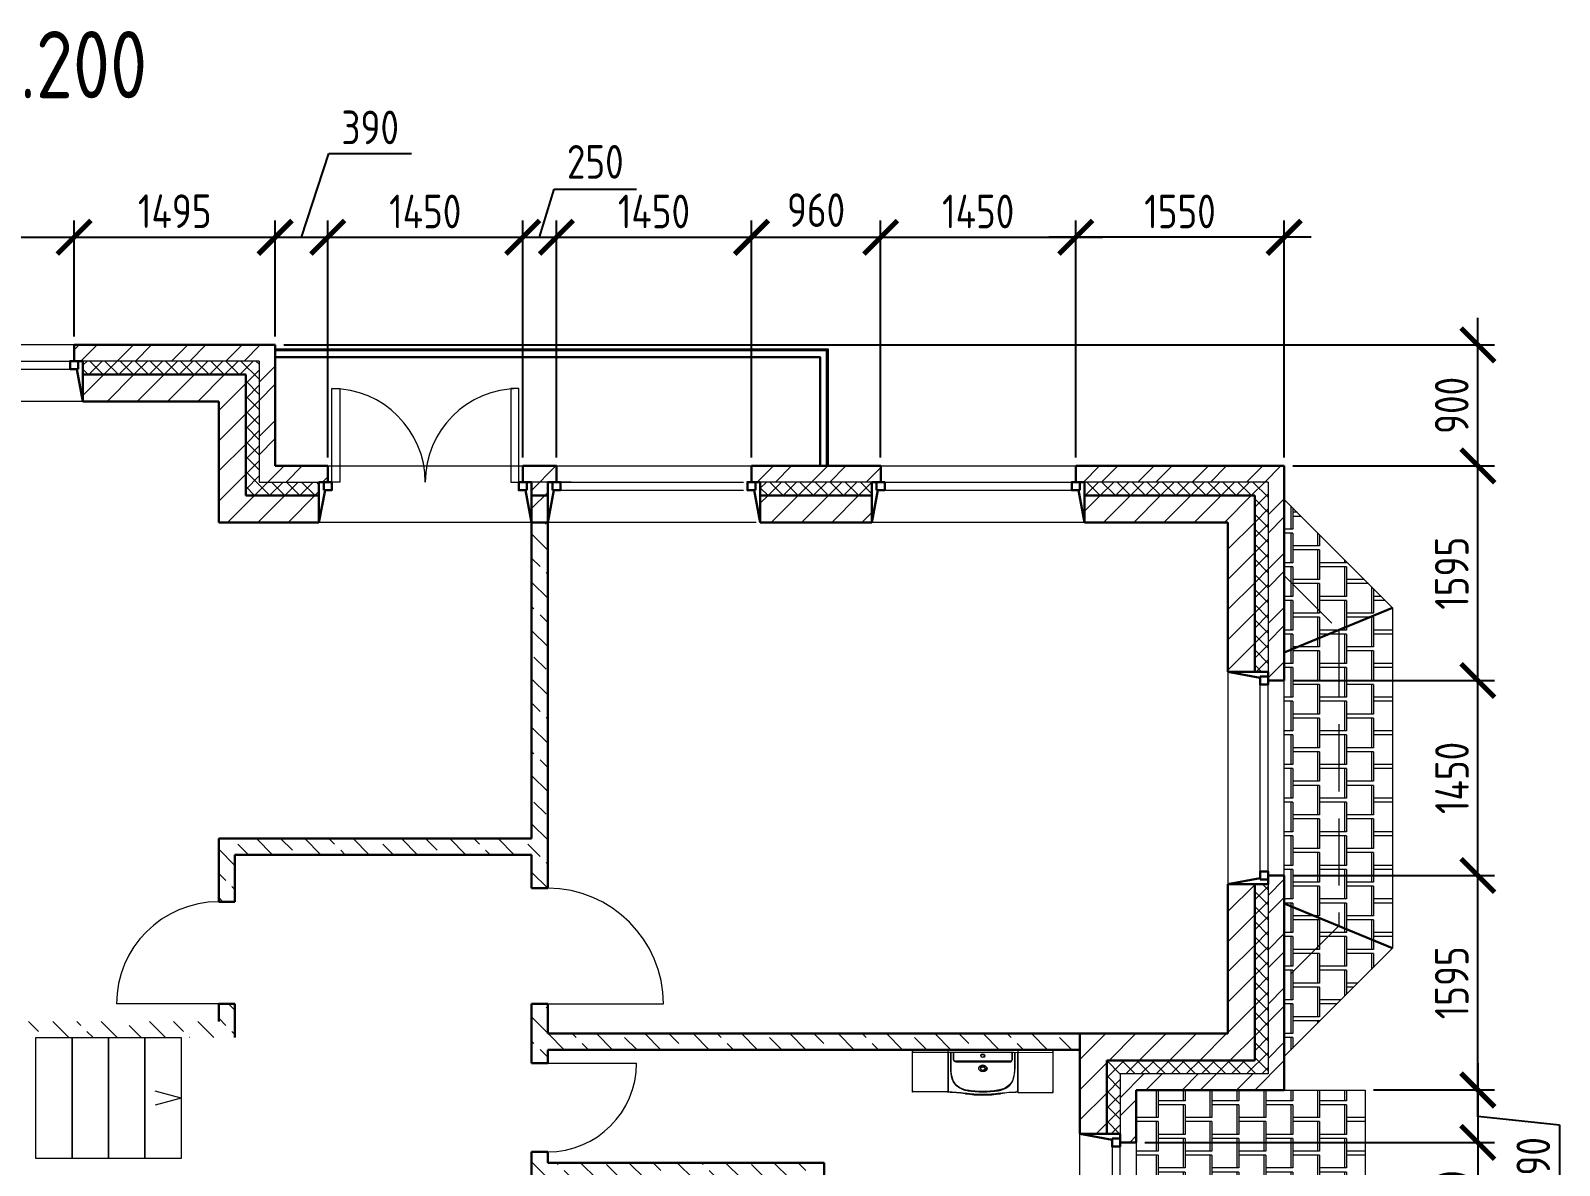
# Model space of a CAD drawing. Header units: millimetres. Extents: x -56498 to 234605, y -296269 to -29969.
# Drawn here: x 87183 to 98547, y -128291 to -119853 of the extents above; entities that cross this region are included whole.
import ezdxf
from ezdxf.enums import TextEntityAlignment as Align

# ---------------------------------------------------------------- set-up
doc = ezdxf.new("R2010")
doc.units = ezdxf.units.MM
doc.header["$LTSCALE"] = 100
doc.header["$PDMODE"] = 35
doc.linetypes.add('GOST2.303 4', pattern=[7, 5, -2, 0])
for name, color, linetype, lineweight in [('0.3', 7, 'Continuous', 30), ('Примітки 0.09', 200, 'Continuous', 9), ('Розміри 0.09', 5, 'Continuous', 9), ('Сантехника', 3, 'Continuous', 25), ('Тонкі 0.18', 142, 'Continuous', 18), ('Штрихові 0.18', 7, 'GOST2.303 4', 18), ('Штрихування 0.09', 253, 'Continuous', 9)]:
    doc.layers.add(name, color=color, linetype=linetype, lineweight=lineweight)
doc.styles.add('GOST 2.304', font='CS_Gost2304.shx')
doc.styles.add('SPDS', font='SPDS.shx', dxfattribs={"width": 0.9})
doc.dimstyles.new('SPDS', dxfattribs={"dimscale": 100, "dimtxt": 2.5, "dimasz": 2.5, "dimexe": 1.25, "dimexo": 0.625, "dimtad": 1, "dimrnd": 0.001, "dimtxsty": 'GOST 2.304', "dimblk": 'ARCHTICK', "dimcen": 2.5, "dimdle": 2, "dimadec": 0, "dimazin": 2, "dimtfac": 0.75, "dimtmove": 1, "dimatfit": 3, "dimfxl": 0, "dimtolj": 1, "dimarcsym": 0})
pattern_1 = [(270, (213164.58, -29715), (-200, -125), [220, -30]), (270, (213149.58, -29715), (-200, -125), [220, -30]), (180, (213164.58, -29935), (-200, 125), [200, -200]), (180, (213164.58, -29965), (-200, 125), [200, -200])]

# ---------------------------------------------------------------- blocks, each defined once
blk = doc.blocks.new('_ArchTick')
at = {"color": 0, "linetype": 'ByBlock', "const_width": 0.15}
blk.add_lwpolyline([(-0.5, -0.5), (0.5, 0.5)], dxfattribs=at)
blk = doc.blocks.new('*D185')
at = {"layer": 'Defpoints', "color": 0, "transparency": 16777216}
for p in [(89002, -121390), (87507, -122190), (89002, -122190)]:
    blk.add_point(p, dxfattribs=at)
at = {"layer": 'Розміри 0.09', "color": 0, "lineweight": -2, "transparency": 16777216}
for p, q in [((87507, -122128), (87507, -121265)), ((89002, -122128), (89002, -121265)), ((87307, -121390), (89202, -121390))]:
    blk.add_line(p, q, dxfattribs=at)
at = {"layer": 'Розміри 0.09', "color": 0, "lineweight": -2, "transparency": 16777216, "xscale": 250, "yscale": 250, "zscale": 250, "rotation": 180}
blk.add_blockref('_ArchTick', (87507, -121390), dxfattribs=at)
at = {"layer": 'Розміри 0.09', "color": 0, "lineweight": -2, "transparency": 16777216, "xscale": 250, "yscale": 250, "zscale": 250}
blk.add_blockref('_ArchTick', (89002, -121390), dxfattribs=at)
at = {"layer": 'Розміри 0.09', "color": 0, "transparency": 16777216, "insert": (88255, -121196), "char_height": 250, "attachment_point": 5, "style": 'GOST 2.304'}
blk.add_mtext('\\A1;1495', dxfattribs=at)
blk = doc.blocks.new('*D141')
at = {"layer": 'Defpoints', "color": 0, "transparency": 16777216}
for p in [(87507, -121390), (86057, -122190), (87507, -122190)]:
    blk.add_point(p, dxfattribs=at)
at = {"layer": 'Розміри 0.09', "color": 0, "lineweight": -2, "transparency": 16777216}
for p, q in [((86057, -122128), (86057, -121265)), ((87507, -122128), (87507, -121265)), ((85857, -121390), (87707, -121390))]:
    blk.add_line(p, q, dxfattribs=at)
at = {"layer": 'Розміри 0.09', "color": 0, "lineweight": -2, "transparency": 16777216, "xscale": 250, "yscale": 250, "zscale": 250, "rotation": 180}
blk.add_blockref('_ArchTick', (86057, -121390), dxfattribs=at)
at = {"layer": 'Розміри 0.09', "color": 0, "lineweight": -2, "transparency": 16777216, "xscale": 250, "yscale": 250, "zscale": 250}
blk.add_blockref('_ArchTick', (87507, -121390), dxfattribs=at)
at = {"layer": 'Розміри 0.09', "color": 0, "transparency": 16777216, "insert": (86782, -121198), "char_height": 250, "attachment_point": 5, "style": 'GOST 2.304'}
blk.add_mtext('\\A1;1450', dxfattribs=at)
blk = doc.blocks.new('*D128')
at = {"layer": 'Defpoints', "color": 0, "transparency": 16777216}
for p in [(89002, -122190), (97941, -122190), (96502, -123090)]:
    blk.add_point(p, dxfattribs=at)
at = {"layer": 'Розміри 0.09', "color": 0, "lineweight": -2, "transparency": 16777216}
for p, q in [((97941, -123290), (97941, -121990)), ((89065, -122190), (98066, -122190)), ((96565, -123090), (98066, -123090))]:
    blk.add_line(p, q, dxfattribs=at)
at = {"layer": 'Розміри 0.09', "color": 0, "lineweight": -2, "transparency": 16777216, "xscale": 250, "yscale": 250, "zscale": 250}
for p, rotation in [((97941, -122190), 90), ((97941, -123090), 270)]:
    blk.add_blockref('_ArchTick', p, dxfattribs=dict(at, rotation=rotation))
at = {"layer": 'Розміри 0.09', "color": 0, "transparency": 16777216, "insert": (97747, -122640), "char_height": 250, "attachment_point": 5, "rotation": 90, "style": 'GOST 2.304'}
blk.add_mtext('\\A1;900', dxfattribs=at)
blk = doc.blocks.new('*D134')
at = {"layer": 'Defpoints', "color": 0, "transparency": 16777216}
for p in [(94952, -121390), (93502, -123090), (94952, -123090)]:
    blk.add_point(p, dxfattribs=at)
at = {"layer": 'Розміри 0.09', "color": 0, "lineweight": -2, "transparency": 16777216}
for p, q in [((93502, -123028), (93502, -121265)), ((94952, -123028), (94952, -121265)), ((93302, -121390), (95152, -121390))]:
    blk.add_line(p, q, dxfattribs=at)
at = {"layer": 'Розміри 0.09', "color": 0, "lineweight": -2, "transparency": 16777216, "xscale": 250, "yscale": 250, "zscale": 250, "rotation": 180}
blk.add_blockref('_ArchTick', (93502, -121390), dxfattribs=at)
at = {"layer": 'Розміри 0.09', "color": 0, "lineweight": -2, "transparency": 16777216, "xscale": 250, "yscale": 250, "zscale": 250}
blk.add_blockref('_ArchTick', (94952, -121390), dxfattribs=at)
at = {"layer": 'Розміри 0.09', "color": 0, "transparency": 16777216, "insert": (94227, -121198), "char_height": 250, "attachment_point": 5, "style": 'GOST 2.304'}
blk.add_mtext('\\A1;1450', dxfattribs=at)
blk = doc.blocks.new('*D135')
at = {"layer": 'Defpoints', "color": 0, "transparency": 16777216}
for p in [(92542, -121390), (91092, -123090), (92542, -123090)]:
    blk.add_point(p, dxfattribs=at)
at = {"layer": 'Розміри 0.09', "color": 0, "lineweight": -2, "transparency": 16777216}
for p, q in [((91092, -123028), (91092, -121265)), ((92542, -123028), (92542, -121265)), ((90892, -121390), (92742, -121390))]:
    blk.add_line(p, q, dxfattribs=at)
at = {"layer": 'Розміри 0.09', "color": 0, "lineweight": -2, "transparency": 16777216, "xscale": 250, "yscale": 250, "zscale": 250, "rotation": 180}
blk.add_blockref('_ArchTick', (91092, -121390), dxfattribs=at)
at = {"layer": 'Розміри 0.09', "color": 0, "lineweight": -2, "transparency": 16777216, "xscale": 250, "yscale": 250, "zscale": 250}
blk.add_blockref('_ArchTick', (92542, -121390), dxfattribs=at)
at = {"layer": 'Розміри 0.09', "color": 0, "transparency": 16777216, "insert": (91817, -121198), "char_height": 250, "attachment_point": 5, "style": 'GOST 2.304'}
blk.add_mtext('\\A1;1450', dxfattribs=at)
blk = doc.blocks.new('*D136')
at = {"layer": 'Defpoints', "color": 0, "transparency": 16777216}
for p in [(90842, -121390), (89392, -123090), (90842, -123090)]:
    blk.add_point(p, dxfattribs=at)
at = {"layer": 'Розміри 0.09', "color": 0, "lineweight": -2, "transparency": 16777216}
for p, q in [((89392, -123028), (89392, -121265)), ((90842, -123028), (90842, -121265)), ((89192, -121390), (91042, -121390))]:
    blk.add_line(p, q, dxfattribs=at)
at = {"layer": 'Розміри 0.09', "color": 0, "lineweight": -2, "transparency": 16777216, "xscale": 250, "yscale": 250, "zscale": 250, "rotation": 180}
blk.add_blockref('_ArchTick', (89392, -121390), dxfattribs=at)
at = {"layer": 'Розміри 0.09', "color": 0, "lineweight": -2, "transparency": 16777216, "xscale": 250, "yscale": 250, "zscale": 250}
blk.add_blockref('_ArchTick', (90842, -121390), dxfattribs=at)
at = {"layer": 'Розміри 0.09', "color": 0, "transparency": 16777216, "insert": (90117, -121198), "char_height": 250, "attachment_point": 5, "style": 'GOST 2.304'}
blk.add_mtext('\\A1;1450', dxfattribs=at)
blk = doc.blocks.new('*D137')
at = {"layer": 'Defpoints', "color": 0, "transparency": 16777216}
for p in [(89392, -121390), (89002, -122190), (89392, -123090)]:
    blk.add_point(p, dxfattribs=at)
at = {"layer": 'Розміри 0.09', "color": 0, "lineweight": -2, "transparency": 16777216}
for p, q in [((89197, -121390), (89401, -120768)), ((89401, -120768), (90014, -120768)), ((89002, -122128), (89002, -121265)), ((89392, -123028), (89392, -121265)), ((88802, -121390), (89592, -121390))]:
    blk.add_line(p, q, dxfattribs=at)
at = {"layer": 'Розміри 0.09', "color": 0, "lineweight": -2, "transparency": 16777216, "xscale": 250, "yscale": 250, "zscale": 250, "rotation": 180}
blk.add_blockref('_ArchTick', (89002, -121390), dxfattribs=at)
at = {"layer": 'Розміри 0.09', "color": 0, "lineweight": -2, "transparency": 16777216, "xscale": 250, "yscale": 250, "zscale": 250}
blk.add_blockref('_ArchTick', (89392, -121390), dxfattribs=at)
at = {"layer": 'Розміри 0.09', "color": 0, "transparency": 16777216, "insert": (89708, -120573), "char_height": 250, "attachment_point": 5, "style": 'GOST 2.304'}
blk.add_mtext('\\A1;390', dxfattribs=at)
blk = doc.blocks.new('*D138')
at = {"layer": 'Defpoints', "color": 0, "transparency": 16777216}
for p in [(93502, -121390), (92542, -123090), (93502, -123090)]:
    blk.add_point(p, dxfattribs=at)
at = {"layer": 'Розміри 0.09', "color": 0, "lineweight": -2, "transparency": 16777216}
for p, q in [((92542, -123028), (92542, -121265)), ((93502, -123028), (93502, -121265)), ((92342, -121390), (93702, -121390))]:
    blk.add_line(p, q, dxfattribs=at)
at = {"layer": 'Розміри 0.09', "color": 0, "lineweight": -2, "transparency": 16777216, "xscale": 250, "yscale": 250, "zscale": 250, "rotation": 180}
blk.add_blockref('_ArchTick', (92542, -121390), dxfattribs=at)
at = {"layer": 'Розміри 0.09', "color": 0, "lineweight": -2, "transparency": 16777216, "xscale": 250, "yscale": 250, "zscale": 250}
blk.add_blockref('_ArchTick', (93502, -121390), dxfattribs=at)
at = {"layer": 'Розміри 0.09', "color": 0, "transparency": 16777216, "insert": (93022, -121188), "char_height": 250, "attachment_point": 5, "style": 'GOST 2.304'}
blk.add_mtext('\\A1;960', dxfattribs=at)
blk = doc.blocks.new('*D139')
at = {"layer": 'Defpoints', "color": 0, "transparency": 16777216}
for p in [(91092, -121390), (90842, -123090), (91092, -123090)]:
    blk.add_point(p, dxfattribs=at)
at = {"layer": 'Розміри 0.09', "color": 0, "lineweight": -2, "transparency": 16777216}
for p, q in [((90967, -121390), (91075, -121032)), ((91075, -121032), (91687, -121032)), ((90842, -123028), (90842, -121265)), ((91092, -123028), (91092, -121265)), ((90642, -121390), (91292, -121390))]:
    blk.add_line(p, q, dxfattribs=at)
at = {"layer": 'Розміри 0.09', "color": 0, "lineweight": -2, "transparency": 16777216, "xscale": 250, "yscale": 250, "zscale": 250, "rotation": 180}
blk.add_blockref('_ArchTick', (90842, -121390), dxfattribs=at)
at = {"layer": 'Розміри 0.09', "color": 0, "lineweight": -2, "transparency": 16777216, "xscale": 250, "yscale": 250, "zscale": 250}
blk.add_blockref('_ArchTick', (91092, -121390), dxfattribs=at)
at = {"layer": 'Розміри 0.09', "color": 0, "transparency": 16777216, "insert": (91381, -120829), "char_height": 250, "attachment_point": 5, "style": 'GOST 2.304'}
blk.add_mtext('\\A1;250', dxfattribs=at)
blk = doc.blocks.new('*D195')
at = {"layer": 'Defpoints', "color": 0, "transparency": 16777216}
for p in [(96907, -124685), (97941, -124685), (96907, -126135)]:
    blk.add_point(p, dxfattribs=at)
at = {"layer": 'Розміри 0.09', "color": 0, "lineweight": -2, "transparency": 16777216}
for p, q in [((97941, -126335), (97941, -124485)), ((96970, -124685), (98066, -124685)), ((96970, -126135), (98066, -126135))]:
    blk.add_line(p, q, dxfattribs=at)
at = {"layer": 'Розміри 0.09', "color": 0, "lineweight": -2, "transparency": 16777216, "xscale": 250, "yscale": 250, "zscale": 250}
for p, rotation in [((97941, -124685), 90), ((97941, -126135), 270)]:
    blk.add_blockref('_ArchTick', p, dxfattribs=dict(at, rotation=rotation))
at = {"layer": 'Розміри 0.09', "color": 0, "transparency": 16777216, "insert": (97749, -125410), "char_height": 250, "attachment_point": 5, "rotation": 90, "style": 'GOST 2.304'}
blk.add_mtext('\\A1;1450', dxfattribs=at)
blk = doc.blocks.new('*D192')
at = {"layer": 'Defpoints', "color": 0, "transparency": 16777216}
for p in [(96502, -126135), (97941, -126135), (97102, -127730)]:
    blk.add_point(p, dxfattribs=at)
at = {"layer": 'Розміри 0.09', "color": 0, "lineweight": -2, "transparency": 16777216}
for p, q in [((97941, -127930), (97941, -125935)), ((96565, -126135), (98066, -126135)), ((97165, -127730), (98066, -127730))]:
    blk.add_line(p, q, dxfattribs=at)
at = {"layer": 'Розміри 0.09', "color": 0, "lineweight": -2, "transparency": 16777216, "xscale": 250, "yscale": 250, "zscale": 250}
for p, rotation in [((97941, -126135), 90), ((97941, -127730), 270)]:
    blk.add_blockref('_ArchTick', p, dxfattribs=dict(at, rotation=rotation))
at = {"layer": 'Розміри 0.09', "color": 0, "transparency": 16777216, "insert": (97747, -126933), "char_height": 250, "attachment_point": 5, "rotation": 90, "style": 'GOST 2.304'}
blk.add_mtext('\\A1;1595', dxfattribs=at)
blk = doc.blocks.new('*D196')
at = {"layer": 'Defpoints', "color": 0, "transparency": 16777216}
for p in [(96502, -123090), (97941, -123090), (96502, -124685)]:
    blk.add_point(p, dxfattribs=at)
at = {"layer": 'Розміри 0.09', "color": 0, "lineweight": -2, "transparency": 16777216}
for p, q in [((97941, -124885), (97941, -122890)), ((96565, -123090), (98066, -123090)), ((96565, -124685), (98066, -124685))]:
    blk.add_line(p, q, dxfattribs=at)
at = {"layer": 'Розміри 0.09', "color": 0, "lineweight": -2, "transparency": 16777216, "xscale": 250, "yscale": 250, "zscale": 250}
for p, rotation in [((97941, -123090), 90), ((97941, -124685), 270)]:
    blk.add_blockref('_ArchTick', p, dxfattribs=dict(at, rotation=rotation))
at = {"layer": 'Розміри 0.09', "color": 0, "transparency": 16777216, "insert": (97747, -123888), "char_height": 250, "attachment_point": 5, "rotation": 90, "style": 'GOST 2.304'}
blk.add_mtext('\\A1;1595', dxfattribs=at)
blk = doc.blocks.new('*D197')
at = {"layer": 'Defpoints', "color": 0, "transparency": 16777216}
for p in [(89002, -122190), (97941, -122190), (96502, -123090)]:
    blk.add_point(p, dxfattribs=at)
at = {"layer": 'Розміри 0.09', "color": 0, "lineweight": -2, "transparency": 16777216}
for p, q in [((97941, -123290), (97941, -121990)), ((89065, -122190), (98066, -122190)), ((96565, -123090), (98066, -123090))]:
    blk.add_line(p, q, dxfattribs=at)
at = {"layer": 'Розміри 0.09', "color": 0, "lineweight": -2, "transparency": 16777216, "xscale": 250, "yscale": 250, "zscale": 250}
for p, rotation in [((97941, -122190), 90), ((97941, -123090), 270)]:
    blk.add_blockref('_ArchTick', p, dxfattribs=dict(at, rotation=rotation))
at = {"layer": 'Розміри 0.09', "color": 0, "transparency": 16777216, "insert": (97747, -122640), "char_height": 250, "attachment_point": 5, "rotation": 90, "style": 'GOST 2.304'}
blk.add_mtext('\\A1;900', dxfattribs=at)
blk = doc.blocks.new('*D198')
at = {"layer": 'Defpoints', "color": 0, "transparency": 16777216}
for p in [(97102, -127730), (95402, -128120), (97941, -128120)]:
    blk.add_point(p, dxfattribs=at)
at = {"layer": 'Розміри 0.09', "color": 0, "lineweight": -2, "transparency": 16777216}
for p, q in [((97941, -127530), (97941, -128320)), ((97165, -127730), (98066, -127730)), ((97941, -127925), (98547, -127988)), ((98547, -127988), (98547, -128600)), ((95465, -128120), (98066, -128120))]:
    blk.add_line(p, q, dxfattribs=at)
at = {"layer": 'Розміри 0.09', "color": 0, "lineweight": -2, "transparency": 16777216, "xscale": 250, "yscale": 250, "zscale": 250}
for p, rotation in [((97941, -127730), 90), ((97941, -128120), 270)]:
    blk.add_blockref('_ArchTick', p, dxfattribs=dict(at, rotation=rotation))
at = {"layer": 'Розміри 0.09', "color": 0, "transparency": 16777216, "insert": (98353, -128294), "char_height": 250, "attachment_point": 5, "rotation": 90, "style": 'GOST 2.304'}
blk.add_mtext('\\A1;390', dxfattribs=at)
blk = doc.blocks.new('*D199')
at = {"layer": 'Defpoints', "color": 0, "transparency": 16777216}
for p in [(95402, -128120), (95402, -128970), (97941, -128970)]:
    blk.add_point(p, dxfattribs=at)
at = {"layer": 'Розміри 0.09', "color": 0, "lineweight": -2, "transparency": 16777216}
for p, q in [((97941, -127920), (97941, -129170)), ((95465, -128120), (98066, -128120)), ((95465, -128970), (98066, -128970))]:
    blk.add_line(p, q, dxfattribs=at)
at = {"layer": 'Розміри 0.09', "color": 0, "lineweight": -2, "transparency": 16777216, "xscale": 250, "yscale": 250, "zscale": 250}
for p, rotation in [((97941, -128120), 90), ((97941, -128970), 270)]:
    blk.add_blockref('_ArchTick', p, dxfattribs=dict(at, rotation=rotation))
at = {"layer": 'Розміри 0.09', "color": 0, "transparency": 16777216, "insert": (97749, -128545), "char_height": 250, "attachment_point": 5, "rotation": 90, "style": 'GOST 2.304'}
blk.add_mtext('\\A1;850', dxfattribs=at)
blk = doc.blocks.new('*D205')
at = {"layer": 'Defpoints', "color": 0, "transparency": 16777216}
for p in [(94952, -121390), (94952, -123090), (96502, -123090)]:
    blk.add_point(p, dxfattribs=at)
at = {"layer": 'Розміри 0.09', "color": 0, "lineweight": -2, "transparency": 16777216}
for p, q in [((94952, -123028), (94952, -121265)), ((96502, -123028), (96502, -121265)), ((96702, -121390), (94752, -121390))]:
    blk.add_line(p, q, dxfattribs=at)
at = {"layer": 'Розміри 0.09', "color": 0, "lineweight": -2, "transparency": 16777216, "xscale": 250, "yscale": 250, "zscale": 250, "rotation": 180}
blk.add_blockref('_ArchTick', (94952, -121390), dxfattribs=at)
at = {"layer": 'Розміри 0.09', "color": 0, "lineweight": -2, "transparency": 16777216, "xscale": 250, "yscale": 250, "zscale": 250}
blk.add_blockref('_ArchTick', (96502, -121390), dxfattribs=at)
at = {"layer": 'Розміри 0.09', "color": 0, "transparency": 16777216, "insert": (95727, -121198), "char_height": 250, "attachment_point": 5, "style": 'GOST 2.304'}
blk.add_mtext('\\A1;1550', dxfattribs=at)
blk = doc.blocks.new('s_09')
at = {"color": 0, "lineweight": 0}
for p, q in [((-389, 0), (389, 0)), ((-389, 0), (389, 0)), ((-391, -312), (-391, -2)), ((-391, -312), (-391, -2)), ((-387, -18), (359, -17)), ((-126, -18), (-126, -310)), ((-107, -137), (-107, -24)), ((-87, -74), (-87, -24)), ((332, -85), (-71, -85)), ((348, -24), (348, -73)), ((368, -24), (368, -137)), ((391, -1), (391, -311)), ((391, -1), (391, -311)), ((-130, -313), (-389, -313)), ((-130, -313), (-389, -313))]:
    blk.add_line(p, q, dxfattribs=at)
at = {"color": 0, "lineweight": 0, "extrusion": (0, 0, -1)}
for centre, major_axis, start_param, end_param in [((-389, -2), (2.17, 0), 3.141593, 4.712389), ((-389, -2), (2.17, 0), 3.141593, 4.712389), ((-385, -5), (2.17, 0), 3.141593, 4.712389), ((-98, -24), (8.69, 0.01), 3.141593, 4.712389), ((-96, -24), (8.69, 0.01), -1.570796, 0), ((-71, -74), (15.6, 0), 1.570796, 3.141593), ((130, -42), (15.2, 0), 3.141593, 9.424778), ((332, -73), (15.6, 0), 0, 1.570796), ((356, -24), (8.69, 0.01), 3.141593, 4.712389), ((359, -24), (8.69, 0.01), 4.712389, 6.283185), ((393, -137), (500, 0), 2.930161, 3.141593), ((48, -193), (147, 0), 1.78252, 2.930161), ((130, -137), (30.4, 0), 3.141593, 9.424778), ((130, -137), (17.4, 0), 3.141593, 9.424778), ((213, -192), (147, 0), 0.211432, 1.359073), ((-132, -137), (500, 0), 0, 0.211432), ((-389, -312), (2.17, 0), 1.570796, 3.141593), ((-389, -312), (2.17, 0), 1.570796, 3.141593), ((-384, -308), (2.17, 0), 1.570796, 3.141593), ((-130, -807), (659, 0), -1.570796, -1.371459), ((-130, -807), (659, 0), -1.570796, -1.371459), ((130, 162), (659, 0), 1.371459, 1.770134), ((130, 162), (659, 0), 1.371459, 1.770134), ((130, 95), (539, 0), 1.359073, 1.78252), ((392, -807), (659, 0), 4.513052, 4.7091), ((392, -807), (659, 0), 4.513052, 4.7091), ((385, -308), (2.17, 0), 0, 1.560992), ((389, -311), (2.17, 0), 0, 1.567507), ((389, -311), (2.17, 0), 0, 1.567507)]:
    blk.add_ellipse(centre, major_axis=major_axis, ratio=0.750374, start_param=start_param, end_param=end_param, dxfattribs=at)

msp = doc.modelspace()

# ---------------------------------------------------------------- hatches: boundary and pattern name
at = {"layer": 'Штрихування 0.09'}
h = msp.add_hatch(dxfattribs=at)
h.set_pattern_fill('ANSI32', color=256, scale=30, style=0)
h.paths.add_polyline_path([(89002.29, -122190.359), (87507.29, -122190.359), (87507.29, -122310.359), (87537.29, -122310.359), (87572.29, -122310.359), (88882.29, -122310.359), (88882.29, -123210.359), (89327.247, -123210.359), (89392.29, -123210.359), (89392.29, -123090.359), (89002.29, -123090.359)])
h = msp.add_hatch(dxfattribs=at)
h.set_pattern_fill('ANSI37', color=256, scale=25, style=0)
h.paths.add_polyline_path([(88882.29, -122310.359), (87572.29, -122310.359), (87572.29, -122410.359), (88782.29, -122410.359), (88782.29, -123310.359), (89327.247, -123310.359), (89327.247, -123210.359), (88882.29, -123210.359)])
h = msp.add_hatch(dxfattribs=at)
h.set_pattern_fill('ANSI31', color=256, scale=50, style=0)
h.paths.add_polyline_path([(88782.29, -122410.359), (87572.29, -122410.359), (87572.29, -122610.359), (88582.29, -122610.359), (88582.29, -123510.359), (89327.247, -123510.359), (89327.247, -123310.359), (88782.29, -123310.359)])
h = msp.add_hatch(dxfattribs=at)
h.set_pattern_fill('ANSI32', color=256, scale=30, style=0)
h.paths.add_polyline_path([(91092.292, -123090.359), (90842.29, -123090.359), (90842.29, -123210.359), (90872.29, -123210.359), (90907.29, -123210.359), (91092.292, -123210.359)])
h.paths.add_polyline_path([(91027.292, -123210.359), (90907.29, -123210.359), (90907.29, -123310.359), (91027.292, -123310.359)])
h.paths.add_polyline_path([(91027.292, -123310.359), (90907.29, -123310.359), (90907.29, -123510.359), (91027.292, -123510.359)])
h = msp.add_hatch(dxfattribs=at)
h.set_pattern_fill('ANSI32', color=256, scale=30, style=0)
h.paths.add_polyline_path([(93502.286, -123090.359), (92542.292, -123090.359), (92542.292, -123210.359), (92572.292, -123210.359), (92607.292, -123210.359), (93497.29, -123210.359), (93502.286, -123210.359)])
h = msp.add_hatch(dxfattribs=at)
h.set_pattern_fill('ANSI32', color=256, scale=30, style=0)
h.paths.add_polyline_path([(96502.29, -123090.359), (94952.289, -123090.359), (94952.289, -123210.359), (94982.289, -123210.359), (95017.289, -123210.359), (96382.29, -123210.359), (96382.29, -124620.359), (96382.29, -124685.359), (96502.29, -124685.359)])
h = msp.add_hatch(dxfattribs=at)
h.set_pattern_fill('ANSI37', color=256, scale=25, style=0)
h.paths.add_polyline_path([(93437.286, -123210.359), (92607.292, -123210.359), (92607.292, -123310.359), (93437.286, -123310.359)])
h = msp.add_hatch(dxfattribs=at)
h.set_pattern_fill('ANSI37', color=256, scale=25, style=0)
h.paths.add_polyline_path([(96382.29, -123210.359), (95017.289, -123210.359), (95017.289, -123310.359), (96282.29, -123310.359), (96282.29, -124620.359), (96382.29, -124620.359)])
h = msp.add_hatch(dxfattribs=at)
h.set_pattern_fill('ANSI31', color=256, scale=50, style=0)
h.paths.add_polyline_path([(93437.286, -123310.359), (92607.292, -123310.359), (92607.292, -123510.359), (93437.286, -123510.359)])
h = msp.add_hatch(dxfattribs=at)
h.set_pattern_fill('ANSI31', color=256, scale=50, style=0)
h.paths.add_polyline_path([(96282.29, -123310.359), (95017.289, -123310.359), (95017.289, -123510.359), (96082.29, -123510.359), (96082.29, -124620.359), (96282.29, -124620.359)])
h = msp.add_hatch(dxfattribs=at)
h.set_pattern_fill('SQSHNGLE', color=256, scale=500, angle=270, style=0, pattern_type=2)
h.set_pattern_definition(pattern_1)
h.paths.add_polyline_path([(96502.29, -126135.359), (96502.29, -126915.32), (96907.284, -126510.318), (96907.284, -124310.399), (96502.29, -123905.397), (96502.29, -124685.359)])
h.paths.add_polyline_path([(96907.284, -126510.318), (96502.29, -126915.32), (96502.29, -127481.011), (97307.284, -126676.001), (97307.284, -124144.716), (96502.29, -123339.706), (96502.29, -123905.397), (96907.284, -124310.399)])
h = msp.add_hatch(dxfattribs=at)
h.set_pattern_fill('ANSI33', color=256, scale=40, angle=90, style=0)
h.paths.add_polyline_path([(91027.292, -123510.359), (90907.292, -123510.359), (90907.292, -125860.359), (88582.29, -125860.359), (88582.29, -126330.359), (88702.29, -126330.359), (88702.29, -125980.359), (90907.292, -125980.359), (90907.292, -126230.359), (91027.292, -126230.359)])
h = msp.add_hatch(dxfattribs=at)
h.set_pattern_fill('ANSI32', color=256, scale=30, style=0)
h.paths.add_polyline_path([(96502.29, -126135.359), (96382.29, -126135.359), (96382.29, -126165.359), (96382.29, -126200.359), (96382.29, -127610.359), (95282.29, -127610.359), (95282.29, -128120.359), (95402.29, -128120.359), (95402.29, -127730.359), (96502.29, -127730.359)])
h = msp.add_hatch(dxfattribs=at)
h.set_pattern_fill('ANSI31', color=256, scale=50, style=0)
h.paths.add_polyline_path([(96282.29, -126200.359), (96082.29, -126200.359), (96082.29, -127310.359), (94982.29, -127310.359), (94982.29, -128055.359), (95182.29, -128055.359), (95182.29, -127510.359), (96282.29, -127510.359)])
h = msp.add_hatch(dxfattribs=at)
h.set_pattern_fill('ANSI37', color=256, scale=25, style=0)
h.paths.add_polyline_path([(96382.29, -126200.359), (96282.29, -126200.359), (96282.29, -127510.359), (95182.29, -127510.359), (95182.29, -128055.359), (95282.29, -128055.359), (95282.29, -127610.359), (96382.29, -127610.359)])
h = msp.add_hatch(dxfattribs=at)
h.set_pattern_fill('ANSI33', color=256, scale=40, angle=90, style=0)
h.paths.add_polyline_path([(88702.29, -127090.359), (88582.29, -127090.359), (88582.29, -127220.359), (86796.29, -127220.359), (86829.29, -127330.359), (88312.29, -127330.359), (88312.29, -127340.359), (88702.29, -127340.359)])
h.paths.add_polyline_path([(86796.29, -127220.359), (86646.29, -127220.359), (86682.29, -127340.359), (86832.29, -127340.359)])
h.paths.add_polyline_path([(86646.29, -127220.359), (85782.29, -127220.359), (85782.29, -127330.359), (86679.29, -127330.359)])
h.paths.add_polyline_path([(86679.29, -127330.359), (85782.29, -127330.359), (85782.29, -127340.359), (86682.29, -127340.359)])
h.paths.add_polyline_path([(88312.29, -127330.359), (86829.29, -127330.359), (86832.29, -127340.359), (88312.29, -127340.359)], flags=17)
h = msp.add_hatch(dxfattribs=at)
h.set_pattern_fill('ANSI33', color=256, scale=40, angle=90, style=0)
h.paths.add_polyline_path([(94982.29, -127310.359), (91027.292, -127310.359), (91027.292, -127090.359), (90907.292, -127090.359), (90907.292, -127530.359), (91027.292, -127530.359), (91027.292, -127430.359), (94982.29, -127430.359)])
h = msp.add_hatch(dxfattribs=at)
h.set_pattern_fill('SQSHNGLE', color=256, scale=500, angle=270, style=0, pattern_type=2)
h.set_pattern_definition(pattern_1)
h.paths.add_polyline_path([(95402.29, -128120.359), (95402.29, -127730.359), (97102.29, -127730.359), (97102.29, -131490.359), (96502.29, -131490.359), (95402.29, -131490.359), (95402.29, -131100.359), (95402.29, -130250.359), (95402.29, -128970.359)])
h = msp.add_hatch(dxfattribs=at)
h.set_pattern_fill('ANSI33', color=256, scale=40, angle=90, style=0)
h.paths.add_polyline_path([(93082.292, -128270.359), (91027.292, -128270.359), (91027.292, -128190.359), (90907.292, -128190.359), (90907.292, -128490.359), (91027.292, -128490.359), (91027.292, -128390.359), (92962.292, -128390.359), (92962.292, -129410.359), (93082.292, -129410.359)])

# ---------------------------------------------------------------- linework, layer by layer
at = {"layer": '0.3'}
for p, q in [((89002.29, -122190.359), (87507.29, -122190.359)), ((87507.29, -122190.359), (87507.29, -122310.359)), ((89002.29, -122190.359), (89002.29, -123090.359)), ((87572.29, -122310.359), (87507.29, -122310.359)), ((87527.29, -122370.359), (87572.29, -122610.359)), ((87572.29, -122610.359), (87572.29, -122310.359)), ((88782.29, -122410.359), (87572.29, -122410.359)), ((88782.29, -122410.359), (88782.29, -123310.359)), ((88582.29, -122610.359), (87572.29, -122610.359)), ((88582.29, -122610.359), (88582.29, -123510.359)), ((89392.29, -123090.359), (89002.29, -123090.359)), ((89392.29, -123090.359), (89392.29, -123210.359)), ((91092.292, -123090.359), (90842.29, -123090.359)), ((90842.29, -123090.359), (90842.29, -123210.359)), ((91092.292, -123090.359), (91092.292, -123210.359)), ((93502.286, -123090.359), (92542.292, -123090.359)), ((92542.292, -123090.359), (92542.292, -123210.359)), ((93502.286, -123090.359), (93502.286, -123210.359)), ((96502.29, -123090.359), (94952.289, -123090.359)), ((94952.289, -123090.359), (94952.289, -123210.359)), ((96502.29, -123090.359), (96502.29, -124685.359)), ((89327.247, -123510.359), (89327.247, -123210.359)), ((89327.247, -123210.359), (89392.29, -123210.359)), ((89372.247, -123270.359), (89327.247, -123510.359)), ((90907.29, -123210.359), (90842.29, -123210.359)), ((90862.29, -123270.359), (90907.29, -123510.359)), ((90907.29, -123510.359), (90907.29, -123210.359)), ((91027.292, -123510.359), (91027.292, -123210.359)), ((91027.292, -123210.359), (91092.292, -123210.359)), ((91072.292, -123270.359), (91027.292, -123510.359)), ((92607.292, -123210.359), (92542.292, -123210.359)), ((92562.292, -123270.359), (92607.292, -123510.359)), ((92607.292, -123510.359), (92607.292, -123210.359)), ((93437.286, -123510.359), (93437.286, -123210.359)), ((93437.286, -123210.359), (93502.286, -123210.359)), ((93482.286, -123270.359), (93437.286, -123510.359)), ((95017.289, -123210.359), (94952.289, -123210.359)), ((94972.289, -123270.359), (95017.289, -123510.359)), ((95017.289, -123510.359), (95017.289, -123210.359)), ((89327.247, -123310.359), (88782.29, -123310.359)), ((91027.292, -123310.359), (90907.322, -123310.359)), ((93437.286, -123310.359), (92607.292, -123310.359)), ((96282.29, -123310.359), (95017.289, -123310.359)), ((96282.29, -123310.359), (96282.29, -124620.359)), ((89327.247, -123510.359), (88582.29, -123510.359)), ((90907.292, -125860.359), (90907.292, -123510.359)), ((91027.292, -123510.359), (90907.322, -123510.359)), ((91027.292, -126230.359), (91027.292, -123510.359)), ((93437.286, -123510.359), (92607.292, -123510.359)), ((96082.29, -123510.359), (95017.289, -123510.359)), ((96082.29, -123510.359), (96082.29, -124620.359)), ((97307.284, -124144.716), (96502.29, -124478.151)), ((96082.29, -124620.359), (96382.29, -124620.359)), ((96322.29, -124665.359), (96082.29, -124620.359)), ((96382.29, -124620.359), (96382.29, -124685.359)), ((96502.29, -124685.359), (96382.29, -124685.359)), ((88582.29, -125860.359), (90907.292, -125860.359)), ((88582.29, -126330.359), (88582.29, -125860.359)), ((88702.29, -125980.359), (90907.292, -125980.359)), ((88702.29, -126330.359), (88702.29, -125980.359)), ((90907.292, -126230.359), (90907.292, -125980.359)), ((96502.29, -126135.359), (96382.29, -126135.359)), ((96382.29, -126200.359), (96382.29, -126135.359)), ((96502.29, -126135.359), (96502.29, -127730.359)), ((90907.292, -126230.359), (91027.292, -126230.359)), ((96322.29, -126155.359), (96082.29, -126200.359)), ((96082.29, -126200.359), (96082.29, -127310.359)), ((96082.29, -126200.359), (96382.29, -126200.359)), ((96282.29, -126200.359), (96282.29, -127510.359)), ((88702.29, -126330.359), (88582.29, -126330.359)), ((97307.284, -126676.001), (96502.29, -126342.566)), ((88702.29, -127090.359), (88582.29, -127090.359)), ((88582.29, -127090.359), (88582.29, -127220.359)), ((88702.29, -127340.359), (88702.29, -127090.359)), ((90907.292, -127530.359), (90907.292, -127090.359)), ((90907.292, -127090.359), (91027.292, -127090.359)), ((91027.292, -127310.359), (91027.292, -127090.359)), ((91027.292, -127310.359), (94982.29, -127310.359)), ((96082.29, -127310.359), (94982.29, -127310.359)), ((94982.29, -127310.359), (94982.29, -128055.359)), ((91027.292, -127430.359), (94982.29, -127430.359)), ((91027.292, -127530.359), (91027.292, -127430.359)), ((90907.292, -127530.359), (91027.292, -127530.359)), ((96282.29, -127510.359), (95182.29, -127510.359)), ((95182.29, -127510.359), (95182.29, -128055.359)), ((96502.29, -127730.359), (95402.29, -127730.359)), ((95402.29, -127730.359), (95402.29, -128120.359)), ((94982.29, -128055.359), (95282.29, -128055.359)), ((95222.29, -128100.359), (94982.29, -128055.359)), ((95282.29, -128055.359), (95282.29, -128120.359)), ((95402.29, -128120.359), (95282.29, -128120.359)), ((90907.292, -128190.359), (91027.292, -128190.359)), ((90907.292, -128490.359), (90907.292, -128190.359)), ((91027.292, -128270.359), (91027.292, -128190.359)), ((91027.292, -128270.359), (93082.292, -128270.359)), ((93082.292, -128270.359), (93082.292, -129410.359))]:
    msp.add_line(p, q, dxfattribs=at)
for points in [[(89002.29, -122230.359), (93102.29, -122230.359), (93102.29, -123090.359)], [(89002.29, -122280.359), (93052.29, -122280.359), (93052.29, -123090.359)]]:
    msp.add_lwpolyline(points, dxfattribs=at)
for points in [[(87537.29, -122370.359), (87537.29, -122310.359), (87477.29, -122310.359), (87477.29, -122370.359)], [(89362.29, -123270.359), (89362.29, -123210.359), (89422.29, -123210.359), (89422.29, -123270.359)], [(90872.29, -123270.359), (90872.29, -123210.359), (90812.29, -123210.359), (90812.29, -123270.359)], [(91062.292, -123270.359), (91062.292, -123210.359), (91122.292, -123210.359), (91122.292, -123270.359)], [(92572.292, -123270.359), (92572.292, -123210.359), (92512.292, -123210.359), (92512.292, -123270.359)], [(93472.286, -123270.359), (93472.286, -123210.359), (93532.286, -123210.359), (93532.286, -123270.359)], [(94982.289, -123270.359), (94982.289, -123210.359), (94922.289, -123210.359), (94922.289, -123270.359)], [(96322.29, -124655.359), (96382.29, -124655.359), (96382.29, -124715.359), (96322.29, -124715.359)], [(96322.29, -126165.359), (96382.29, -126165.359), (96382.29, -126105.359), (96322.29, -126105.359)], [(95222.29, -128090.359), (95282.29, -128090.359), (95282.29, -128150.359), (95222.29, -128150.359)]]:
    msp.add_lwpolyline(points, close=True, dxfattribs=at)
at = {"layer": 'Тонкі 0.18'}
for p, q in [((87507.29, -122190.359), (86057.29, -122190.359)), ((86087.29, -122310.359), (87477.29, -122310.359)), ((86087.29, -122370.359), (87477.29, -122370.359)), ((88882.29, -122310.359), (87572.29, -122310.359)), ((88882.29, -122310.359), (88882.29, -123210.359)), ((87572.29, -122610.359), (85992.29, -122610.359)), ((91092.292, -123090.359), (92542.292, -123090.359)), ((93502.286, -123090.359), (94952.289, -123090.359)), ((88882.29, -123210.359), (89327.247, -123210.359)), ((91202.29, -123210.359), (90812.29, -123210.359)), ((91122.292, -123210.359), (92482.292, -123210.359)), ((91122.292, -123270.359), (92482.292, -123270.359)), ((93497.29, -123210.359), (92562.29, -123210.359)), ((93532.286, -123210.359), (94922.289, -123210.359)), ((93532.286, -123270.359), (94922.289, -123270.359)), ((96382.29, -123210.359), (95017.289, -123210.359)), ((96382.29, -123210.359), (96382.29, -124620.359)), ((90907.29, -123510.359), (89327.29, -123510.359)), ((92577.292, -123510.359), (91027.292, -123510.359)), ((95017.289, -123510.359), (93437.286, -123510.359)), ((96082.29, -124620.359), (96082.29, -126200.359)), ((96322.29, -126105.359), (96322.29, -124715.359)), ((96382.29, -126105.359), (96382.29, -124715.359)), ((96502.29, -126135.359), (96502.29, -124685.359)), ((96382.29, -126200.359), (96382.29, -127610.359)), ((88582.29, -127090.359), (87822.29, -127090.359)), ((91027.292, -127090.359), (91887.292, -127090.359)), ((91027.292, -127530.359), (91687.292, -127530.359)), ((96382.29, -127610.359), (95282.29, -127610.359)), ((95282.29, -127610.359), (95282.29, -128120.359)), ((88302.29, -127790.359), (88109.105, -127738.595)), ((88302.29, -127790.359), (88109.105, -127842.122)), ((95402.29, -127730.359), (97102.29, -127730.359)), ((97102.29, -127730.359), (97102.29, -131490.359)), ((94982.29, -129035.359), (94982.29, -128055.359)), ((95222.29, -128150.359), (95222.29, -128940.359)), ((95282.29, -128940.359), (95282.29, -128150.359)), ((95402.29, -128120.359), (95402.29, -128970.359))]:
    msp.add_line(p, q, dxfattribs=at)
for points in [[(89002.29, -122220.359), (93112.29, -122220.359), (93112.29, -123090.359)], [(96502.29, -123339.706), (97307.284, -124144.716), (97307.284, -126676.001), (96502.29, -127481.011)]]:
    msp.add_lwpolyline(points, dxfattribs=at)
for points in [[(87222.29, -127340.359), (87492.29, -127340.359), (87492.29, -128240.359), (87222.29, -128240.359)], [(87492.29, -127340.359), (87762.29, -127340.359), (87762.29, -128240.359), (87492.29, -128240.359)], [(87762.29, -127340.359), (88032.29, -127340.359), (88032.29, -128240.359), (87762.29, -128240.359)], [(88032.29, -127340.359), (88302.29, -127340.359), (88302.29, -128240.359), (88032.29, -128240.359)]]:
    msp.add_lwpolyline(points, close=True, dxfattribs=at)
for centre, radius, start, end in [((91027.292, -127090.359), 860, 0, 90), ((88582.29, -127090.359), 760, 90, 180), ((91027.292, -127530.359), 660, 270, 0)]:
    msp.add_arc(centre, radius, start, end, dxfattribs=at)
at = {"layer": 'Штрихові 0.18'}
msp.add_lwpolyline([(96502.29, -123905.397), (96907.284, -124310.399), (96907.284, -126510.318), (96502.29, -126915.32)], dxfattribs=at)
at = {"layer": 'Штрихування 0.09'}
for p, q in [((89392.29, -123090.359), (90842.29, -123090.359)), ((90907.29, -123510.359), (89327.29, -123510.359))]:
    msp.add_line(p, q, dxfattribs=at)
for points in [[(89422.29, -123210.359), (89422.29, -122515.359), (89482.29, -122515.359), (89482.29, -123210.359)], [(90812.29, -123210.359), (90812.29, -122515.359), (90752.29, -122515.359), (90752.29, -123210.359)]]:
    msp.add_lwpolyline(points, close=True, dxfattribs=at)
for centre, start, end in [((89422.29, -123210.359), 0, 90), ((90812.29, -123210.359), 90, 180)]:
    msp.add_arc(centre, 695, start, end, dxfattribs=at)

# ---------------------------------------------------------------- block references
at = {"layer": 'Сантехника'}
msp.add_blockref('s_09', (94130.459, -127431.784), dxfattribs=at)
at = {"layer": 'Сантехника', "xscale": -1}
msp.add_blockref('s_09', (94392.173, -127434.852), dxfattribs=at)

# ---------------------------------------------------------------- texts
at = {"layer": 'Примітки 0.09', "style": 'SPDS'}
msp.add_text('План на отм. +3.200', height=500, dxfattribs=at).set_placement((85480.507, -120356.241), align=Align.CENTER)

# ---------------------------------------------------------------- dimensions: what is measured, and where the dimension line sits
at = {"layer": 'Розміри 0.09'}
dim = msp.add_linear_dim(base=(89392.29, -121390.359), p1=(89002.29, -122190.359), p2=(89392.29, -123090.359), angle=180, text='390', dimstyle='SPDS', override={"dimlfac": 1, "dimtxsty": 'GOST 2.304', "dimblk1": 'ArchTick', "dimblk2": 'ArchTick', "dimsah": 1, "dimtolj": 1}, dxfattribs=at)
dim.commit()
dim.dimension.update_dxf_attribs({"geometry": '*D137', "text_midpoint": (89463.977, -120767.561), "dimtype": 160})
for base, p1, p2, angle, picture, middle in [((91092.292, -121390.359), (90842.29, -123090.359), (91092.292, -123090.359), 180, '*D139', (91137.374, -120829.388)), ((87507.29, -121390.359), (86057.29, -122190.359), (87507.29, -122190.359), 180, '*D141', (86782.29, -121197.681)), ((89002.29, -121390.359), (87507.29, -122190.359), (89002.29, -122190.359), 180, '*D185', (88254.79, -121195.624)), ((90842.29, -121390.359), (89392.29, -123090.359), (90842.29, -123090.359), 180, '*D136', (90117.29, -121197.681)), ((92542.292, -121390.359), (91092.292, -123090.359), (92542.292, -123090.359), 180, '*D135', (91817.292, -121197.681)), ((94952.289, -121390.359), (93502.286, -123090.359), (94952.289, -123090.359), 180, '*D134', (94227.288, -121197.681)), ((94952.289, -121390.359), (96502.29, -123090.359), (94952.289, -123090.359), 180, '*D205', (95727.29, -121197.681)), ((97941.29, -122190.359), (96502.29, -123090.359), (89002.29, -122190.359), 90, '*D128', (97746.556, -122640.359)), ((97941.29, -122190.359), (96502.29, -123090.359), (89002.29, -122190.359), 90, '*D197', (97746.556, -122640.359)), ((97941.29, -123090.359), (96502.29, -124685.359), (96502.29, -123090.359), 90, '*D196', (97746.556, -123887.859)), ((97941.29, -124685.359), (96907.284, -126135.359), (96907.284, -124685.359), 270, '*D195', (97748.613, -125410.359)), ((97941.29, -126135.359), (97102.29, -127730.359), (96502.29, -126135.359), 270, '*D192', (97746.556, -126932.859)), ((97941.29, -128970.359), (95402.29, -128120.359), (95402.29, -128970.359), 270, '*D199', (97748.613, -128545.359))]:
    dim = msp.add_linear_dim(base=base, p1=p1, p2=p2, angle=angle, dimstyle='SPDS', override={"dimlfac": 1, "dimtxsty": 'GOST 2.304', "dimblk1": 'ArchTick', "dimblk2": 'ArchTick', "dimsah": 1, "dimtolj": 1}, dxfattribs=at)
    dim.commit()
    dim.dimension.update_dxf_attribs({"geometry": picture, "text_midpoint": middle})
dim = msp.add_linear_dim(base=(93502.286, -121390.359), p1=(92542.292, -123090.359), p2=(93502.286, -123090.359), angle=180, text='960', dimstyle='SPDS', override={"dimlfac": 1, "dimtxsty": 'GOST 2.304', "dimblk1": 'ArchTick', "dimblk2": 'ArchTick', "dimsah": 1, "dimtolj": 1}, dxfattribs=at)
dim.commit()
dim.dimension.update_dxf_attribs({"geometry": '*D138', "text_midpoint": (93022.289, -121188.39)})
dim = msp.add_linear_dim(base=(97941.29, -128120.359), p1=(97102.29, -127730.359), p2=(95402.29, -128120.359), angle=270, dimstyle='SPDS', override={"dimlfac": 1, "dimtxsty": 'GOST 2.304', "dimblk1": 'ArchTick', "dimblk2": 'ArchTick', "dimsah": 1, "dimtolj": 1}, dxfattribs=at)
dim.commit()
dim.dimension.update_dxf_attribs({"geometry": '*D198', "text_midpoint": (98547.38, -128050.307), "dimtype": 160})

doc.saveas('drawing.dxf')
